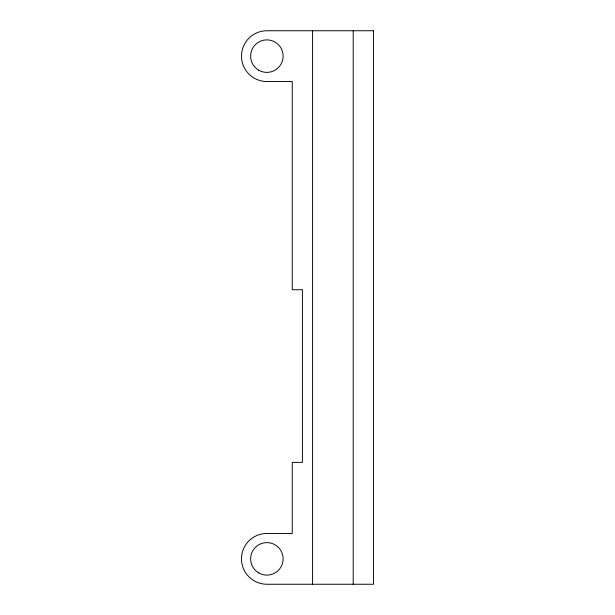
<?xml version="1.0" encoding="UTF-8"?>
<svg xmlns="http://www.w3.org/2000/svg" width="615" height="615" viewBox="0 0 615 615"><rect width="100%" height="100%" fill="white"/><g stroke="black" fill="none" stroke-linecap="round" stroke-linejoin="round"><path stroke-width="0.92" d="M353.202 30.75L353.202 584.25M312.581 30.75L312.581 584.25M373.513 30.75L266.879 30.75A25.392 25.392 0 0 0 241.487 56.142A25.392 25.392 0 0 0 266.879 81.534L292.263 81.534L292.263 289.726L302.419 289.726L302.419 462.38L292.263 462.38L292.263 533.466L266.879 533.466A25.392 25.392 0 0 0 241.487 558.858A25.392 25.392 0 0 0 266.879 584.25L373.513 584.25L373.513 30.75M258.754 70.21A16.251 16.251 0 0 0 283.123 56.142A16.251 16.251 0 0 0 258.754 42.066A16.251 16.251 0 0 0 258.754 70.21M258.754 572.934A16.251 16.251 0 0 0 283.123 558.858A16.251 16.251 0 0 0 258.754 544.79A16.251 16.251 0 0 0 258.754 572.934"/></g></svg>
